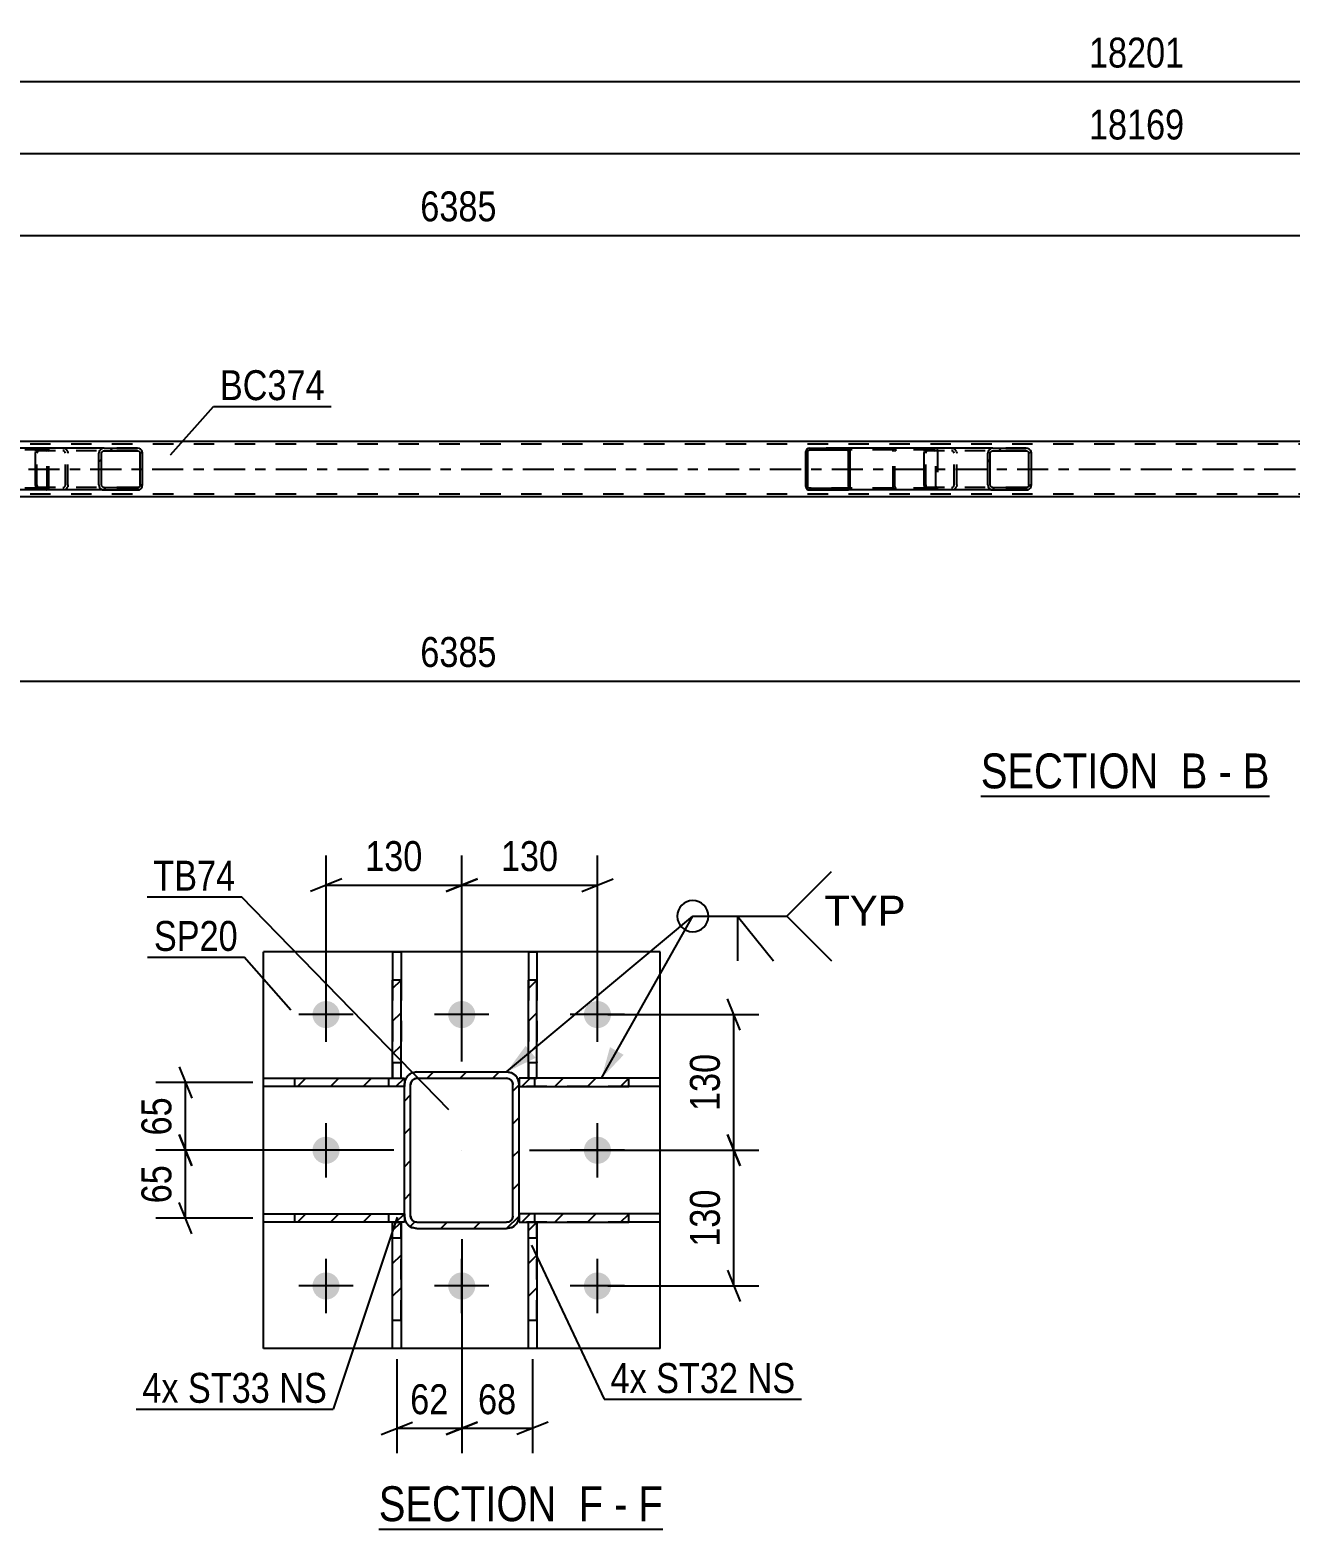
# Model space of a CAD drawing. Header units: millimetres. Extents: x 0 to 841, y 0 to 594.
# Drawn here: x 326.3 to 447.1, y 145.8 to 289.4 of the extents above; entities that cross this region are included whole.
import ezdxf

# ---------------------------------------------------------------- set-up
doc = ezdxf.new("R2010")
doc.units = ezdxf.units.MM
doc.linetypes.add('DXK_LINE_DOT2', pattern=[3.9198, 1.9599, -1.9599])
doc.linetypes.add('DXK_LINE_DOT3', pattern=[5.9187, 2.979, -0.9799, 0.9799, -0.9799])
doc.styles.add('Arial', font='ARIAL.TTF', dxfattribs={"height": 0.2})
doc.styles.add('Arial Narrow', font='ARIALN.TTF', dxfattribs={"height": 0.2})

# ---------------------------------------------------------------- blocks, each defined once
blk = doc.blocks.new('Unknown-814748613-12 - 2466')
at = {"color": 6, "linetype": 'Continuous'}
blk.add_line((417.43, 216.02), (445.07, 216.02), dxfattribs=at)
at = {"color": 0, "linetype": 'Continuous'}
for points in [[(435.53, 216.77), (435.53, 220.27), (417.43, 220.27), (417.43, 216.77)], [(439.14, 216.77), (439.14, 220.27), (436.58, 220.27), (436.58, 216.77)], [(441.47, 216.77), (441.47, 220.27), (440.19, 220.27), (440.19, 216.77)], [(445.07, 216.77), (445.07, 220.27), (442.52, 220.27), (442.52, 216.77)]]:
    blk.add_wipeout(points, dxfattribs=at)
at = {"color": 7, "linetype": 'Continuous', "style": 'Arial Narrow'}
for s, p in [('SECTION ', (417.43, 216.77)), ('B', (436.58, 216.77)), ('B', (442.52, 216.77)), ('-', (440.19, 216.77))]:
    blk.add_text(s, height=3.34, dxfattribs=at).set_placement(p)
blk = doc.blocks.new('Unknown-814748613-17 - 5706')
at = {"color": 6, "linetype": 'Continuous'}
blk.add_line((359.76, 145.82), (386.97, 145.82), dxfattribs=at)
at = {"color": 0, "linetype": 'Continuous'}
for points in [[(377.86, 146.57), (377.86, 150.07), (359.76, 150.07), (359.76, 146.57)], [(381.26, 146.57), (381.26, 150.07), (378.91, 150.07), (378.91, 146.57)], [(383.58, 146.57), (383.58, 150.07), (382.31, 150.07), (382.31, 146.57)], [(386.97, 146.57), (386.97, 150.07), (384.63, 150.07), (384.63, 146.57)]]:
    blk.add_wipeout(points, dxfattribs=at)
at = {"color": 7, "linetype": 'Continuous', "style": 'Arial Narrow'}
for s, p in [('SECTION ', (359.76, 146.57)), ('F', (378.91, 146.57)), ('F', (384.63, 146.57)), ('-', (382.31, 146.57))]:
    blk.add_text(s, height=3.34, dxfattribs=at).set_placement(p)
blk = doc.blocks.new('Part-814748613-2548 - 2466')
at = {"color": 2, "linetype": 'Continuous'}
for p, q in [((494.3, 249.99), (244.9, 249.99)), ((494.3, 244.71), (244.9, 244.71))]:
    blk.add_line(p, q, dxfattribs=at)
at = {"color": 7, "linetype": 'DXK_LINE_DOT2'}
for p, q in [((763.42, 249.75), (101.3, 249.75)), ((763.42, 244.95), (101.3, 244.95))]:
    blk.add_line(p, q, dxfattribs=at)
at = {"color": 7, "linetype": 'DXK_LINE_DOT3'}
blk.add_line((101.3, 247.35), (763.42, 247.35), dxfattribs=at)
blk = doc.blocks.new('Part-814748613-2533 - 2466')
at = {"linetype": 'Continuous'}
h = blk.add_hatch(dxfattribs=at)
h.set_pattern_fill('', scale=0.7, style=0, pattern_type=0)
h.set_pattern_definition([(45, (422.2395, 249.0494), (-1.57154, 1.57154), [])])
h.paths.add_polyline_path([(422.28, 248.87), (422.24, 249.05), (422.13, 249.21), (421.97, 249.31), (421.78, 249.35), (418.59, 249.35), (418.4, 249.31), (418.24, 249.21), (418.13, 249.05), (418.09, 248.87), (418.09, 245.83), (418.13, 245.64), (418.24, 245.49), (418.4, 245.38), (418.59, 245.35), (421.78, 245.35), (421.97, 245.38), (422.13, 245.49), (422.24, 245.64), (422.28, 245.83)])
h.paths.add_polyline_path([(422.01, 245.73), (421.95, 245.66), (421.87, 245.6), (421.78, 245.59), (418.59, 245.59), (418.49, 245.6), (418.41, 245.66), (418.36, 245.73), (418.34, 245.83), (418.34, 248.87), (418.36, 248.96), (418.41, 249.04), (418.49, 249.09), (418.59, 249.11), (421.78, 249.11), (421.87, 249.09), (421.95, 249.04), (422.01, 248.96), (422.03, 248.87), (422.03, 245.83)])
at = {"color": 2, "linetype": 'Continuous'}
for p, q in [((412.02, 248.87), (412.04, 249.05)), ((412.02, 245.83), (412.02, 248.87)), ((412.04, 249.05), (412.1, 249.21)), ((412.1, 249.21), (412.19, 249.31)), ((412.19, 249.31), (412.29, 249.35)), ((418.59, 249.35), (412.29, 249.35)), ((418.13, 249.05), (418.09, 248.87)), ((418.09, 245.83), (418.09, 248.87)), ((418.34, 248.87), (418.36, 248.96)), ((418.34, 245.83), (418.34, 248.87)), ((418.36, 248.96), (418.41, 249.04)), ((418.59, 249.35), (418.4, 249.31)), ((418.41, 249.04), (418.49, 249.09)), ((418.49, 249.09), (418.59, 249.11)), ((418.59, 249.35), (421.78, 249.35)), ((418.59, 249.11), (421.78, 249.11)), ((421.97, 249.31), (421.78, 249.35)), ((421.78, 249.11), (421.87, 249.09)), ((421.87, 249.09), (421.95, 249.04)), ((421.95, 249.04), (422.01, 248.96)), ((422.01, 248.96), (422.03, 248.87)), ((422.03, 245.83), (422.03, 248.87)), ((422.28, 248.87), (422.24, 249.05)), ((422.28, 245.83), (422.28, 248.87)), ((412.04, 245.64), (412.02, 245.83)), ((412.1, 245.49), (412.04, 245.64)), ((418.09, 245.83), (418.13, 245.64)), ((418.36, 245.73), (418.34, 245.83)), ((418.41, 245.66), (418.36, 245.73)), ((418.49, 245.6), (418.41, 245.66)), ((418.59, 245.59), (418.49, 245.6)), ((418.59, 245.59), (421.78, 245.59)), ((421.87, 245.6), (421.78, 245.59)), ((421.95, 245.66), (421.87, 245.6)), ((422.01, 245.73), (421.95, 245.66)), ((422.03, 245.83), (422.01, 245.73)), ((422.24, 245.64), (422.28, 245.83)), ((412.19, 245.38), (412.1, 245.49)), ((412.29, 245.35), (412.19, 245.38)), ((418.59, 245.35), (412.29, 245.35)), ((418.4, 245.38), (418.59, 245.35)), ((418.59, 245.35), (421.78, 245.35)), ((421.78, 245.35), (421.97, 245.38))]:
    blk.add_line(p, q, dxfattribs=at)
at = {"color": 7, "linetype": 'DXK_LINE_DOT2'}
for p, q in [((412.17, 248.96), (412.16, 248.87)), ((412.16, 245.83), (412.16, 248.87)), ((412.19, 249.04), (412.17, 248.96)), ((412.24, 249.09), (412.19, 249.04)), ((412.29, 249.11), (412.24, 249.09)), ((421.78, 249.11), (412.29, 249.11)), ((413.28, 249.11), (413.28, 249.35)), ((414.62, 249.35), (414.82, 249.31)), ((414.72, 249.09), (414.62, 249.11)), ((414.8, 249.04), (414.72, 249.09)), ((414.86, 248.96), (414.8, 249.04)), ((414.88, 248.87), (414.86, 248.96)), ((414.88, 245.83), (414.88, 248.87)), ((415.09, 249.05), (415.13, 248.87)), ((415.13, 245.83), (415.13, 248.87)), ((421.78, 249.35), (418.59, 249.35)), ((412.16, 245.83), (412.17, 245.73)), ((412.17, 245.73), (412.19, 245.66)), ((412.19, 245.66), (412.24, 245.6)), ((412.24, 245.6), (412.29, 245.59)), ((421.78, 245.59), (412.29, 245.59)), ((413.28, 245.35), (413.28, 245.59)), ((414.62, 245.59), (414.72, 245.6)), ((414.72, 245.6), (414.8, 245.66)), ((414.8, 245.66), (414.86, 245.73)), ((414.86, 245.73), (414.88, 245.83)), ((415.13, 245.83), (415.09, 245.64)), ((414.82, 245.38), (414.62, 245.35)), ((421.78, 245.35), (418.59, 245.35))]:
    blk.add_line(p, q, dxfattribs=at)
for centre, start, end in [((414.64, 248.85), 23.8494, 68.8059), ((414.64, 245.84), 291.1941, 336.1506)]:
    blk.add_arc(centre, 0.492, start, end, dxfattribs=at)
at = {"color": 2, "linetype": 'Continuous'}
for centre, start, end in [((418.58, 248.85), 111.1941, 156.1506), ((421.79, 248.85), 23.8494, 68.8059), ((418.58, 245.84), 203.8494, 248.8059), ((421.79, 245.84), 291.1941, 336.1506)]:
    blk.add_arc(centre, 0.492, start, end, dxfattribs=at)
blk = doc.blocks.new('Part-814748613-2715 - 2466')
at = {"linetype": 'Continuous'}
h = blk.add_hatch(dxfattribs=at)
h.set_pattern_fill('', scale=0.7, style=0, pattern_type=0)
h.set_pattern_definition([(45, (337.1053, 249.0494), (-1.57154, 1.57154), [])])
h.paths.add_polyline_path([(337.14, 248.87), (337.11, 249.05), (337, 249.21), (336.83, 249.31), (336.64, 249.35), (333.46, 249.35), (333.26, 249.31), (333.1, 249.21), (332.99, 249.05), (332.95, 248.87), (332.95, 245.83), (332.99, 245.64), (333.1, 245.49), (333.26, 245.38), (333.46, 245.35), (336.64, 245.35), (336.83, 245.38), (337, 245.49), (337.11, 245.64), (337.14, 245.83)])
h.paths.add_polyline_path([(336.87, 245.73), (336.82, 245.66), (336.74, 245.6), (336.64, 245.59), (333.46, 245.59), (333.36, 245.6), (333.28, 245.66), (333.22, 245.73), (333.21, 245.83), (333.21, 248.87), (333.22, 248.96), (333.28, 249.04), (333.36, 249.09), (333.46, 249.11), (336.64, 249.11), (336.74, 249.09), (336.82, 249.04), (336.87, 248.96), (336.89, 248.87), (336.89, 245.83)])
at = {"color": 2, "linetype": 'Continuous'}
for p, q in [((326.89, 248.87), (326.91, 249.05)), ((326.89, 245.83), (326.89, 248.87)), ((326.91, 249.05), (326.96, 249.21)), ((326.96, 249.21), (327.05, 249.31)), ((327.05, 249.31), (327.16, 249.35)), ((333.46, 249.35), (327.16, 249.35)), ((332.99, 249.05), (332.95, 248.87)), ((332.95, 245.83), (332.95, 248.87)), ((333.21, 248.87), (333.22, 248.96)), ((333.21, 245.83), (333.21, 248.87)), ((333.22, 248.96), (333.28, 249.04)), ((333.46, 249.35), (333.26, 249.31)), ((333.28, 249.04), (333.36, 249.09)), ((333.36, 249.09), (333.46, 249.11)), ((333.46, 249.35), (336.64, 249.35)), ((333.46, 249.11), (336.64, 249.11)), ((336.83, 249.31), (336.64, 249.35)), ((336.64, 249.11), (336.74, 249.09)), ((336.74, 249.09), (336.82, 249.04)), ((336.82, 249.04), (336.87, 248.96)), ((336.87, 248.96), (336.89, 248.87)), ((336.89, 245.83), (336.89, 248.87)), ((337.14, 248.87), (337.11, 249.05)), ((337.14, 245.83), (337.14, 248.87)), ((326.91, 245.64), (326.89, 245.83)), ((326.96, 245.49), (326.91, 245.64)), ((332.95, 245.83), (332.99, 245.64)), ((333.22, 245.73), (333.21, 245.83)), ((333.28, 245.66), (333.22, 245.73)), ((333.36, 245.6), (333.28, 245.66)), ((333.46, 245.59), (333.36, 245.6)), ((333.46, 245.59), (336.64, 245.59)), ((336.74, 245.6), (336.64, 245.59)), ((336.82, 245.66), (336.74, 245.6)), ((336.87, 245.73), (336.82, 245.66)), ((336.89, 245.83), (336.87, 245.73)), ((337.11, 245.64), (337.14, 245.83)), ((327.05, 245.38), (326.96, 245.49)), ((327.16, 245.35), (327.05, 245.38)), ((333.46, 245.35), (327.16, 245.35)), ((333.26, 245.38), (333.46, 245.35)), ((333.46, 245.35), (336.64, 245.35)), ((336.64, 245.35), (336.83, 245.38))]:
    blk.add_line(p, q, dxfattribs=at)
at = {"color": 7, "linetype": 'DXK_LINE_DOT2'}
for p, q in [((327.03, 248.96), (327.02, 248.87)), ((327.02, 245.83), (327.02, 248.87)), ((327.06, 249.04), (327.03, 248.96)), ((327.1, 249.09), (327.06, 249.04)), ((327.16, 249.11), (327.1, 249.09)), ((336.64, 249.11), (327.16, 249.11)), ((328.15, 249.11), (328.15, 249.35)), ((329.49, 249.35), (329.68, 249.31)), ((329.59, 249.09), (329.49, 249.11)), ((329.67, 249.04), (329.59, 249.09)), ((329.72, 248.96), (329.67, 249.04)), ((329.74, 248.87), (329.72, 248.96)), ((329.74, 245.83), (329.74, 248.87)), ((329.96, 249.05), (329.99, 248.87)), ((329.99, 245.83), (329.99, 248.87)), ((336.64, 249.35), (333.46, 249.35)), ((327.02, 245.83), (327.03, 245.73)), ((327.03, 245.73), (327.06, 245.66)), ((327.06, 245.66), (327.1, 245.6)), ((327.1, 245.6), (327.16, 245.59)), ((336.64, 245.59), (327.16, 245.59)), ((328.15, 245.35), (328.15, 245.59)), ((329.49, 245.59), (329.59, 245.6)), ((329.59, 245.6), (329.67, 245.66)), ((329.67, 245.66), (329.72, 245.73)), ((329.72, 245.73), (329.74, 245.83)), ((329.99, 245.83), (329.96, 245.64)), ((329.68, 245.38), (329.49, 245.35)), ((336.64, 245.35), (333.46, 245.35))]:
    blk.add_line(p, q, dxfattribs=at)
for centre, start, end in [((329.51, 248.85), 23.8494, 68.8059), ((329.51, 245.84), 291.1941, 336.1506)]:
    blk.add_arc(centre, 0.492, start, end, dxfattribs=at)
at = {"color": 2, "linetype": 'Continuous'}
for centre, start, end in [((333.44, 248.85), 111.1941, 156.1506), ((336.66, 248.85), 23.8494, 68.8059), ((333.44, 245.84), 203.8494, 248.8059), ((336.66, 245.84), 291.1941, 336.1506)]:
    blk.add_arc(centre, 0.492, start, end, dxfattribs=at)
blk = doc.blocks.new('Part-814748613-2716 - 2466')
at = {"linetype": 'Continuous'}
h = blk.add_hatch(dxfattribs=at)
h.set_pattern_fill('', scale=0.7, style=0, pattern_type=0)
h.set_pattern_definition([(45, (404.9077, 249.1481), (-1.57154, 1.57154), [])])
h.paths.add_polyline_path([(404.93, 249.03), (404.91, 249.15), (404.83, 249.25), (404.72, 249.32), (404.59, 249.35), (401.02, 249.35), (400.89, 249.32), (400.78, 249.25), (400.7, 249.15), (400.68, 249.03), (400.68, 245.67), (400.7, 245.54), (400.78, 245.44), (400.89, 245.37), (401.02, 245.35), (404.59, 245.35), (404.72, 245.37), (404.83, 245.44), (404.91, 245.54), (404.93, 245.67)])
h.paths.add_polyline_path([(404.75, 245.6), (404.71, 245.55), (404.66, 245.52), (404.59, 245.51), (401.02, 245.51), (400.95, 245.52), (400.9, 245.55), (400.86, 245.6), (400.85, 245.67), (400.85, 249.03), (400.86, 249.09), (400.9, 249.14), (400.95, 249.17), (401.02, 249.19), (404.59, 249.19), (404.66, 249.17), (404.71, 249.14), (404.75, 249.09), (404.76, 249.03), (404.76, 245.67)])
at = {"color": 2, "linetype": 'Continuous'}
for p, q in [((400.7, 249.15), (400.68, 249.03)), ((400.68, 245.67), (400.68, 249.03)), ((400.85, 249.03), (400.86, 249.09)), ((400.85, 245.67), (400.85, 249.03)), ((400.86, 249.09), (400.9, 249.14)), ((401.02, 249.35), (400.89, 249.32)), ((400.9, 249.14), (400.95, 249.17)), ((400.95, 249.17), (401.02, 249.19)), ((401.02, 249.35), (404.59, 249.35)), ((401.02, 249.19), (404.59, 249.19)), ((412.29, 249.35), (404.59, 249.35)), ((404.72, 249.32), (404.59, 249.35)), ((404.59, 249.19), (404.66, 249.17)), ((404.66, 249.17), (404.71, 249.14)), ((404.71, 249.14), (404.75, 249.09)), ((404.75, 249.09), (404.76, 249.03)), ((404.76, 245.67), (404.76, 249.03)), ((404.93, 249.03), (404.91, 249.15)), ((404.93, 245.67), (404.93, 249.03)), ((400.68, 245.67), (400.7, 245.54)), ((400.86, 245.6), (400.85, 245.67)), ((400.9, 245.55), (400.86, 245.6)), ((404.75, 245.6), (404.71, 245.55)), ((404.76, 245.67), (404.75, 245.6)), ((404.91, 245.54), (404.93, 245.67)), ((400.89, 245.37), (401.02, 245.35)), ((400.95, 245.52), (400.9, 245.55)), ((401.02, 245.51), (400.95, 245.52)), ((401.02, 245.51), (404.59, 245.51)), ((401.02, 245.35), (404.59, 245.35)), ((404.66, 245.52), (404.59, 245.51)), ((404.59, 245.35), (404.72, 245.37)), ((412.29, 245.35), (404.59, 245.35)), ((404.71, 245.55), (404.66, 245.52))]:
    blk.add_line(p, q, dxfattribs=at)
at = {"color": 7, "linetype": 'DXK_LINE_DOT2'}
for p, q in [((404.59, 249.35), (401.02, 249.35)), ((412.94, 249.19), (401.02, 249.19)), ((409.03, 249.03), (409.05, 249.15)), ((409.03, 245.67), (409.03, 249.03)), ((409.21, 249.09), (409.2, 249.03)), ((409.2, 245.67), (409.2, 249.03)), ((409.25, 249.14), (409.21, 249.09)), ((409.24, 249.32), (409.37, 249.35)), ((409.3, 249.17), (409.25, 249.14)), ((409.37, 249.19), (409.3, 249.17)), ((412.94, 249.35), (412.29, 249.35)), ((412.94, 249.35), (413.07, 249.32)), ((413.01, 249.17), (412.94, 249.19)), ((413.06, 249.14), (413.01, 249.17)), ((413.1, 249.09), (413.06, 249.14)), ((413.11, 249.03), (413.1, 249.09)), ((413.11, 245.67), (413.11, 249.03)), ((413.26, 249.15), (413.28, 249.05)), ((413.28, 249.05), (413.28, 249.03)), ((413.28, 249.03), (413.28, 245.67)), ((409.05, 245.54), (409.03, 245.67)), ((409.2, 245.67), (409.21, 245.6)), ((409.21, 245.6), (409.25, 245.55)), ((413.06, 245.55), (413.1, 245.6)), ((413.1, 245.6), (413.11, 245.67)), ((413.28, 245.67), (413.26, 245.54)), ((412.94, 245.51), (401.02, 245.51)), ((404.59, 245.35), (401.02, 245.35)), ((409.37, 245.35), (409.24, 245.37)), ((409.25, 245.55), (409.26, 245.54)), ((409.26, 245.54), (409.3, 245.52)), ((409.3, 245.52), (409.37, 245.51)), ((412.94, 245.35), (412.29, 245.35)), ((412.94, 245.51), (413.01, 245.52)), ((413.07, 245.37), (412.94, 245.35)), ((413.01, 245.52), (413.06, 245.55))]:
    blk.add_line(p, q, dxfattribs=at)
at = {"color": 2, "linetype": 'Continuous'}
for centre, start, end in [((401, 249.01), 110.7583, 155.68), ((404.61, 249.01), 24.32, 69.2417), ((401, 245.68), 204.32, 249.2417), ((404.61, 245.68), 290.7583, 335.68)]:
    blk.add_arc(centre, 0.331, start, end, dxfattribs=at)
at = {"color": 7, "linetype": 'DXK_LINE_DOT2'}
for centre, start, end in [((409.35, 249.01), 110.7583, 155.68), ((409.35, 245.68), 204.32, 249.2417), ((412.96, 245.68), 290.7583, 335.68)]:
    blk.add_arc(centre, 0.331, start, end, dxfattribs=at)
blk = doc.blocks.new('Part-814748613-2740 - 2466')
at = {"linetype": 'Continuous'}
h = blk.add_hatch(dxfattribs=at)
h.set_pattern_fill('', scale=0.7, style=0, pattern_type=0)
h.set_pattern_definition([(45, (319.7735, 249.1481), (-1.57154, 1.57154), [])])
h.paths.add_polyline_path([(319.8, 249.03), (319.77, 249.15), (319.7, 249.25), (319.59, 249.32), (319.46, 249.35), (315.88, 249.35), (315.75, 249.32), (315.64, 249.25), (315.57, 249.15), (315.54, 249.03), (315.54, 245.67), (315.57, 245.54), (315.64, 245.44), (315.75, 245.37), (315.88, 245.35), (319.46, 245.35), (319.59, 245.37), (319.7, 245.44), (319.77, 245.54), (319.8, 245.67)])
h.paths.add_polyline_path([(319.62, 245.6), (319.58, 245.55), (319.52, 245.52), (319.46, 245.51), (315.88, 245.51), (315.82, 245.52), (315.76, 245.55), (315.73, 245.6), (315.71, 245.67), (315.71, 249.03), (315.73, 249.09), (315.76, 249.14), (315.82, 249.17), (315.88, 249.19), (319.46, 249.19), (319.52, 249.17), (319.58, 249.14), (319.62, 249.09), (319.63, 249.03), (319.63, 245.67)])
at = {"color": 2, "linetype": 'Continuous'}
for p, q in [((315.57, 249.15), (315.54, 249.03)), ((315.54, 245.67), (315.54, 249.03)), ((315.71, 249.03), (315.73, 249.09)), ((315.71, 245.67), (315.71, 249.03)), ((315.73, 249.09), (315.76, 249.14)), ((315.88, 249.35), (315.75, 249.32)), ((315.76, 249.14), (315.82, 249.17)), ((315.82, 249.17), (315.88, 249.19)), ((315.88, 249.35), (319.46, 249.35)), ((315.88, 249.19), (319.46, 249.19)), ((327.16, 249.35), (319.46, 249.35)), ((319.59, 249.32), (319.46, 249.35)), ((319.46, 249.19), (319.52, 249.17)), ((319.52, 249.17), (319.58, 249.14)), ((319.58, 249.14), (319.62, 249.09)), ((319.62, 249.09), (319.63, 249.03)), ((319.63, 245.67), (319.63, 249.03)), ((319.8, 249.03), (319.77, 249.15)), ((319.8, 245.67), (319.8, 249.03)), ((315.54, 245.67), (315.57, 245.54)), ((315.73, 245.6), (315.71, 245.67)), ((315.76, 245.55), (315.73, 245.6)), ((319.62, 245.6), (319.58, 245.55)), ((319.63, 245.67), (319.62, 245.6)), ((319.77, 245.54), (319.8, 245.67)), ((315.75, 245.37), (315.88, 245.35)), ((315.82, 245.52), (315.76, 245.55)), ((315.88, 245.51), (315.82, 245.52)), ((315.88, 245.51), (319.46, 245.51)), ((315.88, 245.35), (319.46, 245.35)), ((319.52, 245.52), (319.46, 245.51)), ((319.46, 245.35), (319.59, 245.37)), ((327.16, 245.35), (319.46, 245.35)), ((319.58, 245.55), (319.52, 245.52))]:
    blk.add_line(p, q, dxfattribs=at)
at = {"color": 7, "linetype": 'DXK_LINE_DOT2'}
for p, q in [((319.46, 249.35), (315.88, 249.35)), ((327.81, 249.19), (315.88, 249.19)), ((323.89, 249.03), (323.92, 249.15)), ((323.89, 245.67), (323.89, 249.03)), ((324.08, 249.09), (324.06, 249.03)), ((324.06, 245.67), (324.06, 249.03)), ((324.11, 249.14), (324.08, 249.09)), ((324.1, 249.32), (324.23, 249.35)), ((324.17, 249.17), (324.11, 249.14)), ((324.23, 249.19), (324.17, 249.17)), ((327.81, 249.35), (327.16, 249.35)), ((327.81, 249.35), (327.94, 249.32)), ((327.87, 249.17), (327.81, 249.19)), ((327.93, 249.14), (327.87, 249.17)), ((327.97, 249.09), (327.93, 249.14)), ((327.98, 249.03), (327.97, 249.09)), ((327.98, 245.67), (327.98, 249.03)), ((328.12, 249.15), (328.15, 249.03)), ((328.15, 245.67), (328.15, 249.03)), ((323.92, 245.54), (323.89, 245.67)), ((324.06, 245.67), (324.08, 245.6)), ((324.08, 245.6), (324.11, 245.55)), ((327.93, 245.55), (327.97, 245.6)), ((327.97, 245.6), (327.98, 245.67)), ((328.15, 245.67), (328.12, 245.54)), ((327.81, 245.51), (315.88, 245.51)), ((319.46, 245.35), (315.88, 245.35)), ((324.23, 245.35), (324.1, 245.37)), ((324.11, 245.55), (324.13, 245.54)), ((324.13, 245.54), (324.17, 245.52)), ((324.17, 245.52), (324.23, 245.51)), ((327.81, 245.35), (327.16, 245.35)), ((327.81, 245.51), (327.87, 245.52)), ((327.94, 245.37), (327.81, 245.35)), ((327.87, 245.52), (327.93, 245.55))]:
    blk.add_line(p, q, dxfattribs=at)
at = {"color": 2, "linetype": 'Continuous'}
for centre, start, end in [((315.87, 249.01), 110.7583, 155.68), ((319.47, 249.01), 24.32, 69.2417), ((315.87, 245.68), 204.32, 249.2417), ((319.47, 245.68), 290.7583, 335.68)]:
    blk.add_arc(centre, 0.331, start, end, dxfattribs=at)
at = {"color": 7, "linetype": 'DXK_LINE_DOT2'}
for centre, start, end in [((324.22, 249.01), 110.7583, 155.68), ((327.82, 249.01), 24.32, 69.2417), ((324.22, 245.68), 204.32, 249.2417), ((327.82, 245.68), 290.7583, 335.68)]:
    blk.add_arc(centre, 0.331, start, end, dxfattribs=at)
blk = doc.blocks.new('Bolt-814748613-5725 - 5706')
at = {"linetype": 'Continuous'}
for points in [[(353.41, 195.1, -1), (356.01, 195.1, -1)], [(366.41, 195.1, -1), (369.01, 195.1, -1)], [(379.41, 195.1, -1), (382.01, 195.1, -1)], [(353.41, 182.1, -1), (356.01, 182.1, -1)], [(379.41, 182.1, -1), (382.01, 182.1, -1)], [(353.41, 169.1, -1), (356.01, 169.1, -1)], [(366.41, 169.1, -1), (369.01, 169.1, -1)], [(379.41, 169.1, -1), (382.01, 169.1, -1)]]:
    blk.add_hatch(color=1, dxfattribs=at).paths.add_polyline_path(points)
at = {"color": 1, "linetype": 'Continuous'}
for p, q in [((354.71, 192.5), (354.71, 197.7)), ((367.71, 192.5), (367.71, 197.7)), ((380.71, 192.5), (380.71, 197.7)), ((357.31, 195.1), (352.11, 195.1)), ((370.31, 195.1), (365.11, 195.1)), ((383.31, 195.1), (378.11, 195.1)), ((354.71, 179.5), (354.71, 184.7)), ((380.71, 179.5), (380.71, 184.7)), ((357.31, 182.1), (352.11, 182.1)), ((383.31, 182.1), (378.11, 182.1)), ((354.71, 166.5), (354.71, 171.7)), ((367.71, 166.5), (367.71, 171.7)), ((380.71, 166.5), (380.71, 171.7)), ((357.31, 169.1), (352.11, 169.1)), ((370.31, 169.1), (365.11, 169.1)), ((383.31, 169.1), (378.11, 169.1))]:
    blk.add_line(p, q, dxfattribs=at)
blk = doc.blocks.new('Part-814748613-5767 - 5706')
at = {"linetype": 'Continuous'}
h = blk.add_hatch(dxfattribs=at)
h.set_pattern_fill('', scale=0.7, style=0, pattern_type=0)
h.set_pattern_definition([(45, (383.7043, 188.9968), (-1.57154, 1.57154), [])])
h.paths.add_polyline_path([(383.7, 188.2), (383.7, 189), (373.21, 189), (373.21, 188.2)])
at = {"color": 7, "linetype": 'DXK_LINE_DOT2'}
for p, q in [((383.7, 189), (373.21, 189)), ((373.21, 189), (373.21, 188.2)), ((383.7, 188.2), (373.21, 188.2)), ((374.71, 188.2), (374.71, 189))]:
    blk.add_line(p, q, dxfattribs=at)
at = {"color": 2, "linetype": 'Continuous'}
for p, q in [((383.7, 189), (373.21, 189)), ((373.21, 189), (373.21, 188.2)), ((373.21, 188.2), (383.7, 188.2)), ((386.71, 189), (383.7, 189)), ((383.7, 188.2), (383.7, 189)), ((386.71, 188.2), (383.7, 188.2)), ((386.71, 188.2), (386.71, 189))]:
    blk.add_line(p, q, dxfattribs=at)
blk = doc.blocks.new('Part-814748613-5788 - 5706')
at = {"linetype": 'Continuous'}
h = blk.add_hatch(dxfattribs=at)
h.set_pattern_fill('', scale=0.7, style=0, pattern_type=0)
h.set_pattern_definition([(45, (373.206, 175.799), (-1.57154, 1.57154), [])])
h.paths.add_polyline_path([(373.11, 175.34), (373.21, 175.8), (373.21, 188.4), (373.11, 188.86), (372.85, 189.25), (372.47, 189.51), (372.01, 189.6), (363.41, 189.6), (362.95, 189.51), (362.56, 189.25), (362.3, 188.86), (362.21, 188.4), (362.21, 175.8), (362.3, 175.34), (362.56, 174.95), (362.95, 174.69), (363.41, 174.6), (372.01, 174.6), (372.47, 174.69), (372.85, 174.95)])
h.paths.add_polyline_path([(372.24, 175.24), (372.01, 175.2), (363.41, 175.2), (363.18, 175.24), (362.98, 175.37), (362.85, 175.57), (362.81, 175.8), (362.81, 188.4), (362.85, 188.63), (362.98, 188.82), (363.18, 188.95), (363.41, 189), (372.01, 189), (372.24, 188.95), (372.43, 188.82), (372.56, 188.63), (372.61, 188.4), (372.61, 175.8), (372.56, 175.57), (372.43, 175.37)])
at = {"color": 7, "linetype": 'DXK_LINE_DOT2'}
for p, q in [((362.95, 189.51), (363.41, 189.6)), ((363.41, 189.6), (372.01, 189.6)), ((372.01, 189.6), (372.47, 189.51)), ((362.21, 188.4), (362.3, 188.86)), ((362.21, 175.8), (362.21, 188.4)), ((362.85, 188.63), (362.81, 188.4)), ((362.81, 175.8), (362.81, 188.4)), ((362.98, 188.82), (362.85, 188.63)), ((363.18, 188.95), (362.98, 188.82)), ((363.41, 189), (363.18, 188.95)), ((363.41, 189), (372.01, 189)), ((372.24, 188.95), (372.01, 189)), ((372.43, 188.82), (372.24, 188.95)), ((372.56, 188.63), (372.43, 188.82)), ((372.61, 188.4), (372.56, 188.63)), ((372.61, 175.8), (372.61, 188.4)), ((373.11, 188.86), (373.21, 188.4)), ((373.21, 175.8), (373.21, 188.4)), ((362.3, 175.34), (362.21, 175.8)), ((362.81, 175.8), (362.85, 175.57)), ((362.85, 175.57), (362.98, 175.37)), ((362.98, 175.37), (363.18, 175.24)), ((363.18, 175.24), (363.41, 175.2)), ((363.41, 175.2), (372.01, 175.2)), ((372.01, 175.2), (372.24, 175.24)), ((372.24, 175.24), (372.43, 175.37)), ((372.43, 175.37), (372.56, 175.57)), ((372.56, 175.57), (372.61, 175.8)), ((373.21, 175.8), (373.11, 175.34)), ((363.41, 174.6), (362.95, 174.69)), ((363.41, 174.6), (372.01, 174.6)), ((372.47, 174.69), (372.01, 174.6))]:
    blk.add_line(p, q, dxfattribs=at)
at = {"color": 2, "linetype": 'Continuous'}
for p, q in [((363.41, 189.6), (362.95, 189.51)), ((363.41, 189.6), (372.01, 189.6)), ((372.47, 189.51), (372.01, 189.6)), ((362.3, 188.86), (362.21, 188.4)), ((362.21, 175.8), (362.21, 188.4)), ((362.81, 188.4), (362.85, 188.63)), ((362.81, 175.8), (362.81, 188.4)), ((362.85, 188.63), (362.98, 188.82)), ((362.98, 188.82), (363.18, 188.95)), ((363.18, 188.95), (363.41, 189)), ((363.41, 189), (372.01, 189)), ((372.01, 189), (372.24, 188.95)), ((372.24, 188.95), (372.43, 188.82)), ((372.43, 188.82), (372.56, 188.63)), ((372.56, 188.63), (372.61, 188.4)), ((372.61, 175.8), (372.61, 188.4)), ((373.21, 188.4), (373.11, 188.86)), ((373.21, 175.8), (373.21, 188.4)), ((362.21, 175.8), (362.3, 175.34)), ((362.85, 175.57), (362.81, 175.8)), ((362.98, 175.37), (362.85, 175.57)), ((363.18, 175.24), (362.98, 175.37)), ((363.41, 175.2), (363.18, 175.24)), ((363.41, 175.2), (372.01, 175.2)), ((372.24, 175.24), (372.01, 175.2)), ((372.43, 175.37), (372.24, 175.24)), ((372.56, 175.57), (372.43, 175.37)), ((372.61, 175.8), (372.56, 175.57)), ((373.11, 175.34), (373.21, 175.8)), ((362.95, 174.69), (363.41, 174.6)), ((363.41, 174.6), (372.01, 174.6)), ((372.01, 174.6), (372.47, 174.69))]:
    blk.add_line(p, q, dxfattribs=at)
at = {"color": 7, "linetype": 'DXK_LINE_DOT3'}
blk.add_line((367.71, 182.1), (367.71, 182.1), dxfattribs=at)
at = {"color": 7, "linetype": 'DXK_LINE_DOT2'}
for centre, start, end in [((363.41, 188.4), 112.5, 157.5), ((372.01, 188.4), 22.5, 67.5), ((363.41, 175.8), 202.5, 247.5), ((372.01, 175.8), 292.5, 337.5)]:
    blk.add_arc(centre, 1.2, start, end, dxfattribs=at)
at = {"color": 2, "linetype": 'Continuous'}
for centre, start, end in [((363.41, 188.4), 112.5, 157.5), ((372.01, 188.4), 22.5, 67.5), ((363.41, 175.8), 202.5, 247.5), ((372.01, 175.8), 292.5, 337.5)]:
    blk.add_arc(centre, 1.2, start, end, dxfattribs=at)
blk = doc.blocks.new('Part-814748613-5772 - 5706')
at = {"linetype": 'Continuous'}
h = blk.add_hatch(dxfattribs=at)
h.set_pattern_fill('', scale=0.7, style=0, pattern_type=0)
h.set_pattern_definition([(45, (383.7043, 175.9968), (-1.57154, 1.57154), [])])
h.paths.add_polyline_path([(383.7, 175.2), (383.7, 176), (373.21, 176), (373.21, 175.2)])
at = {"color": 7, "linetype": 'DXK_LINE_DOT2'}
for p, q in [((383.7, 176), (373.21, 176)), ((373.21, 176), (373.21, 175.2)), ((383.7, 175.2), (373.21, 175.2)), ((374.71, 175.2), (374.71, 176))]:
    blk.add_line(p, q, dxfattribs=at)
at = {"color": 2, "linetype": 'Continuous'}
for p, q in [((383.7, 176), (373.21, 176)), ((373.21, 176), (373.21, 175.2)), ((373.21, 175.2), (383.7, 175.2)), ((386.71, 176), (383.7, 176)), ((383.7, 175.2), (383.7, 176)), ((386.71, 175.2), (383.7, 175.2)), ((386.71, 175.2), (386.71, 176))]:
    blk.add_line(p, q, dxfattribs=at)
blk = doc.blocks.new('Part-814748613-5778 - 5706')
at = {"color": 2, "linetype": 'Continuous'}
for p, q in [((348.71, 163.1), (348.71, 201.1)), ((386.71, 201.1), (348.71, 201.1)), ((386.71, 163.1), (386.71, 201.1)), ((386.71, 163.1), (348.71, 163.1))]:
    blk.add_line(p, q, dxfattribs=at)
blk = doc.blocks.new('Part-814748613-5840 - 5706')
at = {"linetype": 'Continuous'}
h = blk.add_hatch(dxfattribs=at)
h.set_pattern_fill('', scale=0.7, style=0, pattern_type=0)
h.set_pattern_definition([(45, (362.206, 175.9965), (-1.57154, 1.57154), [])])
h.paths.add_polyline_path([(362.21, 175.2), (362.21, 176), (351.71, 176), (351.71, 175.2)])
at = {"color": 2, "linetype": 'Continuous'}
for p, q in [((348.71, 175.2), (348.71, 176)), ((348.71, 176), (351.71, 176)), ((351.71, 175.2), (348.71, 175.2)), ((351.71, 176), (362.21, 176)), ((351.71, 175.2), (351.71, 176)), ((362.21, 175.2), (351.71, 175.2)), ((362.21, 176), (362.21, 175.2))]:
    blk.add_line(p, q, dxfattribs=at)
at = {"color": 7, "linetype": 'DXK_LINE_DOT2'}
for p, q in [((351.71, 176), (362.21, 176)), ((362.21, 175.2), (351.71, 175.2)), ((360.71, 175.2), (360.71, 176)), ((362.21, 176), (362.21, 175.2))]:
    blk.add_line(p, q, dxfattribs=at)
blk = doc.blocks.new('Part-814748613-5862 - 5706')
at = {"linetype": 'Continuous'}
h = blk.add_hatch(dxfattribs=at)
h.set_pattern_fill('', scale=0.7, style=0, pattern_type=0)
h.set_pattern_definition([(45, (361.8906, 198.409), (-1.57154, 1.57154), [])])
h.paths.add_polyline_path([(361.89, 189.01), (361.89, 198.41), (361.09, 198.41), (361.09, 189.01)])
at = {"color": 2, "linetype": 'Continuous'}
for p, q in [((361.09, 201.1), (361.09, 198.41)), ((361.09, 201.1), (361.89, 201.1)), ((361.89, 201.1), (361.89, 198.41)), ((361.09, 189.01), (361.09, 198.41)), ((361.89, 198.41), (361.09, 198.41)), ((361.89, 189.01), (361.89, 198.41)), ((361.09, 189.01), (361.89, 189.01))]:
    blk.add_line(p, q, dxfattribs=at)
at = {"color": 7, "linetype": 'DXK_LINE_DOT2'}
for p, q in [((361.09, 198.41), (361.09, 189.01)), ((361.89, 198.41), (361.89, 190.51)), ((361.09, 190.51), (361.89, 190.51)), ((361.89, 189.01), (361.89, 190.51)), ((361.09, 189.01), (361.89, 189.01))]:
    blk.add_line(p, q, dxfattribs=at)
blk = doc.blocks.new('Part-814748613-5879 - 5706')
at = {"linetype": 'Continuous'}
h = blk.add_hatch(dxfattribs=at)
h.set_pattern_fill('', scale=0.7, style=0, pattern_type=0)
h.set_pattern_definition([(45, (374.89, 198.4089), (-1.57154, 1.57154), [])])
h.paths.add_polyline_path([(374.89, 189.01), (374.89, 198.41), (374.09, 198.41), (374.09, 189.01)])
at = {"color": 2, "linetype": 'Continuous'}
for p, q in [((374.09, 201.1), (374.09, 198.41)), ((374.09, 201.1), (374.89, 201.1)), ((374.89, 201.1), (374.89, 198.41)), ((374.09, 189.01), (374.09, 198.41)), ((374.89, 198.41), (374.09, 198.41)), ((374.89, 189.01), (374.89, 198.41)), ((374.09, 189.01), (374.89, 189.01))]:
    blk.add_line(p, q, dxfattribs=at)
at = {"color": 7, "linetype": 'DXK_LINE_DOT2'}
for p, q in [((374.09, 198.41), (374.09, 189.01)), ((374.89, 198.41), (374.89, 190.51)), ((374.09, 190.51), (374.89, 190.51)), ((374.89, 189.01), (374.89, 190.51)), ((374.09, 189.01), (374.89, 189.01))]:
    blk.add_line(p, q, dxfattribs=at)
blk = doc.blocks.new('Part-814748613-5884 - 5706')
at = {"linetype": 'Continuous'}
h = blk.add_hatch(dxfattribs=at)
h.set_pattern_fill('', scale=0.7, style=0, pattern_type=0)
h.set_pattern_definition([(45, (361.891, 175.2067), (-1.57154, 1.57154), [])])
h.paths.add_polyline_path([(361.89, 165.79), (361.89, 175.21), (361.09, 175.21), (361.09, 165.79)])
at = {"color": 7, "linetype": 'DXK_LINE_DOT2'}
for p, q in [((361.09, 173.71), (361.09, 175.21)), ((361.09, 175.21), (361.89, 175.21)), ((361.89, 165.79), (361.89, 175.21)), ((361.09, 173.71), (361.89, 173.71)), ((361.09, 165.79), (361.09, 173.71))]:
    blk.add_line(p, q, dxfattribs=at)
at = {"color": 2, "linetype": 'Continuous'}
for p, q in [((361.09, 165.79), (361.09, 175.21)), ((361.09, 175.21), (361.89, 175.21)), ((361.89, 175.21), (361.89, 165.79)), ((361.09, 163.1), (361.09, 165.79)), ((361.89, 165.79), (361.09, 165.79)), ((361.89, 165.79), (361.89, 163.1)), ((361.89, 163.1), (361.09, 163.1))]:
    blk.add_line(p, q, dxfattribs=at)
blk = doc.blocks.new('Part-814748613-5889 - 5706')
at = {"linetype": 'Continuous'}
h = blk.add_hatch(dxfattribs=at)
h.set_pattern_fill('', scale=0.7, style=0, pattern_type=0)
h.set_pattern_definition([(45, (374.8905, 175.2067), (-1.57154, 1.57154), [])])
h.paths.add_polyline_path([(374.89, 165.79), (374.89, 175.21), (374.09, 175.21), (374.09, 165.79)])
at = {"color": 7, "linetype": 'DXK_LINE_DOT2'}
for p, q in [((374.09, 173.71), (374.09, 175.21)), ((374.09, 175.21), (374.89, 175.21)), ((374.89, 165.79), (374.89, 175.21)), ((374.09, 173.71), (374.89, 173.71)), ((374.09, 165.79), (374.09, 173.71))]:
    blk.add_line(p, q, dxfattribs=at)
at = {"color": 2, "linetype": 'Continuous'}
for p, q in [((374.09, 165.79), (374.09, 175.21)), ((374.09, 175.21), (374.89, 175.21)), ((374.89, 175.21), (374.89, 165.79)), ((374.09, 163.1), (374.09, 165.79)), ((374.89, 165.79), (374.09, 165.79)), ((374.89, 165.79), (374.89, 163.1)), ((374.89, 163.1), (374.09, 163.1))]:
    blk.add_line(p, q, dxfattribs=at)
blk = doc.blocks.new('Part-814748613-5894 - 5706')
at = {"linetype": 'Continuous'}
h = blk.add_hatch(dxfattribs=at)
h.set_pattern_fill('', scale=0.7, style=0, pattern_type=0)
h.set_pattern_definition([(45, (362.206, 188.9965), (-1.57154, 1.57154), [])])
h.paths.add_polyline_path([(362.21, 188.2), (362.21, 189), (351.71, 189), (351.71, 188.2)])
at = {"color": 2, "linetype": 'Continuous'}
for p, q in [((348.71, 188.2), (348.71, 189)), ((348.71, 189), (351.71, 189)), ((351.71, 188.2), (348.71, 188.2)), ((351.71, 189), (362.21, 189)), ((351.71, 188.2), (351.71, 189)), ((362.21, 188.2), (351.71, 188.2)), ((362.21, 189), (362.21, 188.2))]:
    blk.add_line(p, q, dxfattribs=at)
at = {"color": 7, "linetype": 'DXK_LINE_DOT2'}
for p, q in [((351.71, 189), (362.21, 189)), ((362.21, 188.2), (351.71, 188.2)), ((360.71, 188.2), (360.71, 189)), ((362.21, 189), (362.21, 188.2))]:
    blk.add_line(p, q, dxfattribs=at)
blk = doc.blocks.new('StraightDimension-814748613-8495 - 2466')
at = {"color": 7, "linetype": 'Continuous'}
blk.add_line((91.08, 277.58), (773.64, 277.58), dxfattribs=at)
at = {"color": 0}
blk.add_wipeout([(437.53, 278.33), (437.53, 282.53), (427.19, 282.53), (427.19, 278.33)], dxfattribs=at)
at = {"color": 3, "style": 'Arial Narrow'}
blk.add_text('18169', height=2.863, dxfattribs=at).set_placement((427.79, 278.93))
blk = doc.blocks.new('StraightDimension-814748613-2820 - 2466')
at = {"color": 7, "linetype": 'Continuous'}
blk.add_line((239.7, 269.74), (495.1, 269.74), dxfattribs=at)
at = {"color": 0}
blk.add_wipeout([(371.65, 270.49), (371.65, 274.69), (363.14, 274.69), (363.14, 270.49)], dxfattribs=at)
at = {"color": 3, "style": 'Arial Narrow'}
blk.add_text('6385', height=2.863, dxfattribs=at).set_placement((363.74, 271.09))
blk = doc.blocks.new('StraightDimension-814748613-2795 - 2466')
at = {"color": 7, "linetype": 'Continuous'}
blk.add_line((239.7, 227.05), (495.1, 227.05), dxfattribs=at)
at = {"color": 0}
blk.add_wipeout([(371.65, 227.8), (371.65, 232), (363.14, 232), (363.14, 227.8)], dxfattribs=at)
at = {"color": 3, "style": 'Arial Narrow'}
blk.add_text('6385', height=2.863, dxfattribs=at).set_placement((363.74, 228.4))
blk = doc.blocks.new('StraightDimension-814748613-2910 - 2466')
at = {"color": 7, "linetype": 'Continuous'}
blk.add_line((90.44, 284.47), (774.28, 284.47), dxfattribs=at)
at = {"color": 0}
blk.add_wipeout([(437.53, 285.22), (437.53, 289.42), (427.19, 289.42), (427.19, 285.22)], dxfattribs=at)
at = {"color": 3, "style": 'Arial Narrow'}
blk.add_text('18201', height=2.863, dxfattribs=at).set_placement((427.79, 285.82))
blk = doc.blocks.new('StraightDimension-814748613-5913 - 5706')
at = {"color": 7, "linetype": 'Continuous'}
for p, q in [((354.71, 196.1), (354.71, 210.35)), ((367.71, 190.6), (367.71, 210.35)), ((356.21, 208.1), (353.21, 206.9)), ((354.71, 207.5), (367.71, 207.5)), ((366.21, 206.9), (369.21, 208.1))]:
    blk.add_line(p, q, dxfattribs=at)
at = {"color": 0}
blk.add_wipeout([(364.55, 208.25), (364.55, 212.45), (357.86, 212.45), (357.86, 208.25)], dxfattribs=at)
at = {"color": 3, "style": 'Arial Narrow'}
blk.add_text('130', height=2.863, dxfattribs=at).set_placement((358.46, 208.85))
blk = doc.blocks.new('StraightDimension-814748613-5904 - 5706')
at = {"color": 7, "linetype": 'Continuous'}
for p, q in [((367.71, 190.6), (367.71, 210.35)), ((380.71, 196.1), (380.71, 210.35)), ((369.21, 208.1), (366.21, 206.9)), ((367.71, 207.5), (380.71, 207.5)), ((379.21, 206.9), (382.21, 208.1))]:
    blk.add_line(p, q, dxfattribs=at)
at = {"color": 0}
blk.add_wipeout([(377.55, 208.25), (377.55, 212.45), (370.86, 212.45), (370.86, 208.25)], dxfattribs=at)
at = {"color": 3, "style": 'Arial Narrow'}
blk.add_text('130', height=2.863, dxfattribs=at).set_placement((371.46, 208.85))
blk = doc.blocks.new('StraightDimension-814748613-5923 - 5706')
at = {"color": 7, "linetype": 'Continuous'}
for p, q in [((340.64, 190.1), (341.84, 187.1)), ((347.71, 188.6), (338.39, 188.6)), ((341.24, 182.1), (341.24, 188.6)), ((341.84, 180.6), (340.64, 183.6)), ((361.21, 182.1), (338.39, 182.1))]:
    blk.add_line(p, q, dxfattribs=at)
at = {"color": 0}
blk.add_wipeout([(340.49, 187.78), (336.29, 187.78), (336.29, 182.92), (340.49, 182.92)], dxfattribs=at)
at = {"color": 3, "style": 'Arial Narrow'}
blk.add_text('65', height=2.863, rotation=90.0002, dxfattribs=at).set_placement((339.89, 183.52))
blk = doc.blocks.new('StraightDimension-814748613-5929 - 5706')
at = {"color": 7, "linetype": 'Continuous'}
for p, q in [((340.64, 183.6), (341.84, 180.6)), ((361.21, 182.1), (338.39, 182.1)), ((341.24, 175.6), (341.24, 182.1)), ((341.84, 174.1), (340.64, 177.1)), ((347.71, 175.6), (338.39, 175.6))]:
    blk.add_line(p, q, dxfattribs=at)
at = {"color": 0}
blk.add_wipeout([(340.49, 181.28), (336.29, 181.28), (336.29, 176.42), (340.49, 176.42)], dxfattribs=at)
at = {"color": 3, "style": 'Arial Narrow'}
blk.add_text('65', height=2.863, rotation=90.0002, dxfattribs=at).set_placement((339.89, 177.02))
blk = doc.blocks.new('StraightDimension-814748613-5936 - 5706')
at = {"color": 7, "linetype": 'Continuous'}
for p, q in [((394.38, 180.6), (393.18, 183.6)), ((374.21, 182.1), (396.18, 182.1)), ((393.78, 169.1), (393.78, 182.1)), ((393.18, 170.6), (394.38, 167.6)), ((381.71, 169.1), (396.18, 169.1))]:
    blk.add_line(p, q, dxfattribs=at)
at = {"color": 0}
blk.add_wipeout([(393.03, 178.94), (388.83, 178.94), (388.83, 172.26), (393.03, 172.26)], dxfattribs=at)
at = {"color": 3, "style": 'Arial Narrow'}
blk.add_text('130', height=2.863, rotation=90.0002, dxfattribs=at).set_placement((392.43, 172.86))
blk = doc.blocks.new('StraightDimension-814748613-5946 - 5706')
at = {"color": 7, "linetype": 'Continuous'}
for p, q in [((394.38, 193.6), (393.18, 196.6)), ((381.71, 195.1), (396.18, 195.1)), ((393.78, 182.1), (393.78, 195.1)), ((393.18, 183.6), (394.38, 180.6)), ((374.21, 182.1), (396.18, 182.1))]:
    blk.add_line(p, q, dxfattribs=at)
at = {"color": 0}
blk.add_wipeout([(393.03, 191.94), (388.83, 191.94), (388.83, 185.26), (393.03, 185.26)], dxfattribs=at)
at = {"color": 3, "style": 'Arial Narrow'}
blk.add_text('130', height=2.863, rotation=90.0002, dxfattribs=at).set_placement((392.43, 185.86))
blk = doc.blocks.new('StraightDimension-814748613-5957 - 5706')
at = {"color": 7, "linetype": 'Continuous'}
for p, q in [((367.71, 173.6), (367.71, 153.07)), ((374.49, 162.1), (374.49, 153.07)), ((366.21, 154.87), (369.21, 156.07)), ((367.71, 155.47), (374.49, 155.47)), ((375.99, 156.07), (372.99, 154.87))]:
    blk.add_line(p, q, dxfattribs=at)
at = {"color": 0}
blk.add_wipeout([(373.53, 156.22), (373.53, 160.42), (368.67, 160.42), (368.67, 156.22)], dxfattribs=at)
at = {"color": 3, "style": 'Arial Narrow'}
blk.add_text('68', height=2.863, dxfattribs=at).set_placement((369.27, 156.82))
blk = doc.blocks.new('StraightDimension-814748613-5966 - 5706')
at = {"color": 7, "linetype": 'Continuous'}
for p, q in [((367.71, 173.6), (367.71, 153.07)), ((361.49, 162.1), (361.49, 153.07)), ((359.99, 154.87), (362.99, 156.07)), ((361.49, 155.47), (367.71, 155.47)), ((369.21, 156.07), (366.21, 154.87))]:
    blk.add_line(p, q, dxfattribs=at)
at = {"color": 0}
blk.add_wipeout([(367.03, 156.22), (367.03, 160.42), (362.17, 160.42), (362.17, 156.22)], dxfattribs=at)
at = {"color": 3, "style": 'Arial Narrow'}
blk.add_text('62', height=2.863, dxfattribs=at).set_placement((362.77, 156.82))
blk = doc.blocks.new('Mark-814748613-2544 - 2466')
at = {"color": 0}
blk.add_wipeout([(354.59, 253.96), (354.59, 256.96), (344.54, 256.96), (344.54, 253.96)], dxfattribs=at)
blk.add_wipeout([(354.59, 253.96), (354.59, 256.96), (344.54, 256.96), (344.54, 253.96)], dxfattribs=at)
at = {"color": 30, "linetype": 'Continuous'}
for p, q in [((339.8, 248.73), (343.94, 253.36)), ((343.94, 253.36), (355.19, 253.36))]:
    blk.add_line(p, q, dxfattribs=at)
at = {"color": 3, "style": 'Arial Narrow'}
blk.add_text('BC374', height=2.863, dxfattribs=at).set_placement((344.54, 253.96))
blk = doc.blocks.new('Mark-814748613-5774 - 5706')
at = {"color": 0}
blk.add_wipeout([(346.26, 201.2), (346.26, 204.2), (338.22, 204.2), (338.22, 201.2)], dxfattribs=at)
blk.add_wipeout([(346.26, 201.2), (346.26, 204.2), (338.22, 204.2), (338.22, 201.2)], dxfattribs=at)
at = {"color": 30, "linetype": 'Continuous'}
for p in [(337.62, 200.6), (351.33, 195.51)]:
    blk.add_line(p, (346.86, 200.6), dxfattribs=at)
at = {"color": 3, "style": 'Arial Narrow'}
blk.add_text('SP20', height=2.863, dxfattribs=at).set_placement((338.22, 201.2))
blk = doc.blocks.new('Mark-814748613-5784 - 5706')
at = {"color": 0}
blk.add_wipeout([(346.01, 206.97), (346.01, 209.97), (338.16, 209.97), (338.16, 206.97)], dxfattribs=at)
blk.add_wipeout([(346.01, 206.97), (346.01, 209.97), (338.16, 209.97), (338.16, 206.97)], dxfattribs=at)
at = {"color": 30, "linetype": 'Continuous'}
for p in [(337.56, 206.37), (366.46, 185.98)]:
    blk.add_line(p, (346.61, 206.37), dxfattribs=at)
at = {"color": 3, "style": 'Arial Narrow'}
blk.add_text('TB74', height=2.863, dxfattribs=at).set_placement((338.16, 206.97))
blk = doc.blocks.new('WeldMark-814748613-5975 - 5706')
at = {"linetype": 'Continuous'}
for points in [[(374.79, 190.95), (372.01, 189.6), (373.83, 192.1)], [(383.22, 191.24), (381.09, 189), (381.91, 191.98)]]:
    blk.add_hatch(color=30, dxfattribs=at).paths.add_polyline_path(points)
at = {"color": 30, "linetype": 'Continuous'}
for p, q in [((372.01, 189.6), (389.84, 204.52)), ((381.09, 189), (389.84, 204.52)), ((389.84, 204.52), (398.84, 204.52))]:
    blk.add_line(p, q, dxfattribs=at)
at = {"color": 3, "linetype": 'Continuous'}
for q in [(397.56, 200.24), (394.13, 200.24)]:
    blk.add_line((394.13, 204.52), q, dxfattribs=at)
for start, end in [(90, 270), (270, 90)]:
    blk.add_arc((389.84, 204.52), 1.5, start, end, dxfattribs=at)
at = {"color": 0, "linetype": 'Continuous'}
blk.add_wipeout([(410.22, 203.62), (410.22, 206.62), (402.44, 206.62), (402.44, 203.62)], dxfattribs=at)
blk.add_wipeout([(410.22, 203.62), (410.22, 206.62), (402.44, 206.62), (402.44, 203.62)], dxfattribs=at)
at = {"color": 3, "linetype": 'Continuous'}
for q in [(403.13, 208.81), (403.13, 200.24)]:
    blk.add_line((398.84, 204.52), q, dxfattribs=at)
at = {"color": 3, "linetype": 'Continuous', "style": 'Arial'}
blk.add_text('TYP', height=2.865, dxfattribs=at).set_placement((402.44, 203.62))
blk = doc.blocks.new('MarkSet-814748613-6024 - 5706')
at = {"color": 0}
for points in [[(340.58, 157.91), (340.58, 160.91), (337.11, 160.91), (337.11, 157.91)], [(349.33, 157.91), (349.33, 160.91), (341.48, 160.91), (341.48, 157.91)], [(354.8, 157.91), (354.8, 160.91), (350.23, 160.91), (350.23, 157.91)]]:
    blk.add_wipeout(points, dxfattribs=at)
for points in [[(340.58, 157.91), (340.58, 160.91), (337.11, 160.91), (337.11, 157.91)], [(349.33, 157.91), (349.33, 160.91), (341.48, 160.91), (341.48, 157.91)], [(354.8, 157.91), (354.8, 160.91), (350.23, 160.91), (350.23, 157.91)]]:
    blk.add_wipeout(points, dxfattribs=at)
at = {"color": 30, "linetype": 'Continuous'}
for p in [(361.51, 175.7), (336.51, 157.31)]:
    blk.add_line(p, (355.4, 157.31), dxfattribs=at)
at = {"color": 3, "style": 'Arial Narrow'}
for s, p in [('4x', (337.11, 157.91)), ('ST33', (341.48, 157.91)), ('NS', (350.23, 157.91))]:
    blk.add_text(s, height=2.863, dxfattribs=at).set_placement(p)
blk = doc.blocks.new('MarkSet-814748613-6054 - 5706')
at = {"color": 0}
for points in [[(385.43, 158.85), (385.43, 161.85), (381.96, 161.85), (381.96, 158.85)], [(394.19, 158.85), (394.19, 161.85), (386.33, 161.85), (386.33, 158.85)], [(399.65, 158.85), (399.65, 161.85), (395.09, 161.85), (395.09, 158.85)]]:
    blk.add_wipeout(points, dxfattribs=at)
for points in [[(385.43, 158.85), (385.43, 161.85), (381.96, 161.85), (381.96, 158.85)], [(394.19, 158.85), (394.19, 161.85), (386.33, 161.85), (386.33, 158.85)], [(399.65, 158.85), (399.65, 161.85), (395.09, 161.85), (395.09, 158.85)]]:
    blk.add_wipeout(points, dxfattribs=at)
at = {"color": 30, "linetype": 'Continuous'}
for p, q in [((374.38, 173.02), (381.36, 158.25)), ((381.36, 158.25), (400.25, 158.25))]:
    blk.add_line(p, q, dxfattribs=at)
at = {"color": 3, "style": 'Arial Narrow'}
for s, p in [('4x', (381.96, 158.85)), ('ST32', (386.33, 158.85)), ('NS', (395.09, 158.85))]:
    blk.add_text(s, height=2.863, dxfattribs=at).set_placement(p)

msp = doc.modelspace()

# ---------------------------------------------------------------- block references
for name in ['StraightDimension-814748613-8495 - 2466', 'Part-814748613-2548 - 2466', 'Part-814748613-2740 - 2466', 'Part-814748613-2715 - 2466', 'Part-814748613-2716 - 2466', 'Part-814748613-2533 - 2466', 'Unknown-814748613-12 - 2466', 'Part-814748613-5778 - 5706', 'Part-814748613-5862 - 5706', 'Part-814748613-5879 - 5706', 'Bolt-814748613-5725 - 5706', 'Part-814748613-5788 - 5706', 'Part-814748613-5894 - 5706', 'Part-814748613-5767 - 5706', 'Part-814748613-5840 - 5706', 'Part-814748613-5884 - 5706', 'Part-814748613-5772 - 5706', 'Part-814748613-5889 - 5706', 'Unknown-814748613-17 - 5706']:
    msp.add_blockref(name, (0, 0))

# ---------------------------------------------------------------- next in the draw order: block references
for name in ['StraightDimension-814748613-2820 - 2466', 'StraightDimension-814748613-2795 - 2466', 'StraightDimension-814748613-5913 - 5706', 'Mark-814748613-5774 - 5706', 'StraightDimension-814748613-5936 - 5706']:
    msp.add_blockref(name, (0, 0))

# ---------------------------------------------------------------- next in the draw order: block references
for name in ['StraightDimension-814748613-2910 - 2466', 'StraightDimension-814748613-5904 - 5706', 'StraightDimension-814748613-5923 - 5706', 'StraightDimension-814748613-5957 - 5706']:
    msp.add_blockref(name, (0, 0))

# ---------------------------------------------------------------- next in the draw order: block references
for name in ['Mark-814748613-2544 - 2466', 'Mark-814748613-5784 - 5706', 'StraightDimension-814748613-5946 - 5706', 'StraightDimension-814748613-5929 - 5706', 'MarkSet-814748613-6054 - 5706']:
    msp.add_blockref(name, (0, 0))

# ---------------------------------------------------------------- next in the draw order: block references
for name in ['WeldMark-814748613-5975 - 5706', 'StraightDimension-814748613-5966 - 5706']:
    msp.add_blockref(name, (0, 0))

# ---------------------------------------------------------------- next in the draw order: block references
msp.add_blockref('MarkSet-814748613-6024 - 5706', (0, 0))

doc.saveas('drawing.dxf')
